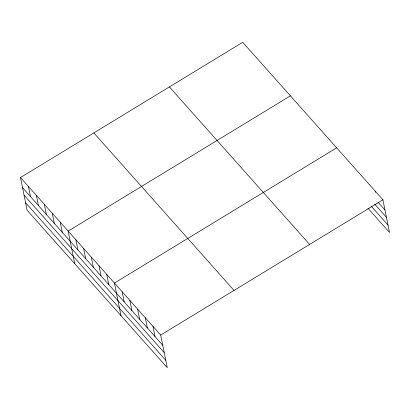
<?xml version="1.0" encoding="UTF-8"?>
<svg xmlns="http://www.w3.org/2000/svg" width="410" height="410" viewBox="0 0 410 410"><rect width="100%" height="100%" fill="white"/><g stroke="black" fill="none" stroke-linecap="round" stroke-linejoin="round"><path stroke-width="0.61" d="M20.5 177.54L160.694 335.052L167.275 367.693L27.081 210.186L20.5 177.54L242.725 42.307L382.919 199.813L389.5 232.46L367.99 208.295M290.388 95.858L68.168 231.096L74.748 263.738M336.656 147.836L114.431 283.074L121.011 315.715M160.694 335.052L382.919 199.813M378.071 202.243L384.969 209.992M374.694 204.185L386.466 217.408M371.368 206.353L388.003 225.044M169.391 86.935L309.586 244.442M93.834 132.912L234.028 290.423M22.55 187.718L162.744 345.23M24.046 195.134L164.241 352.641M25.589 202.771L165.778 360.282M375.206 191.152L375.447 192.351M152.981 326.386L155.036 336.564M145.273 317.724L147.323 327.903M137.56 309.063L139.615 319.241M129.852 300.397L131.902 310.575M122.139 291.736L124.194 301.914M106.718 274.408L108.773 284.586M99.01 265.747L101.06 275.925M91.297 257.085L93.352 267.264M83.589 248.419L85.639 258.597M75.876 239.758L77.931 249.936M60.224 222.169L62.274 232.347M52.275 213.246L54.33 223.424M44.331 204.318L46.386 214.497M36.387 195.391L38.443 205.574M28.444 186.468L30.499 196.646"/></g></svg>
